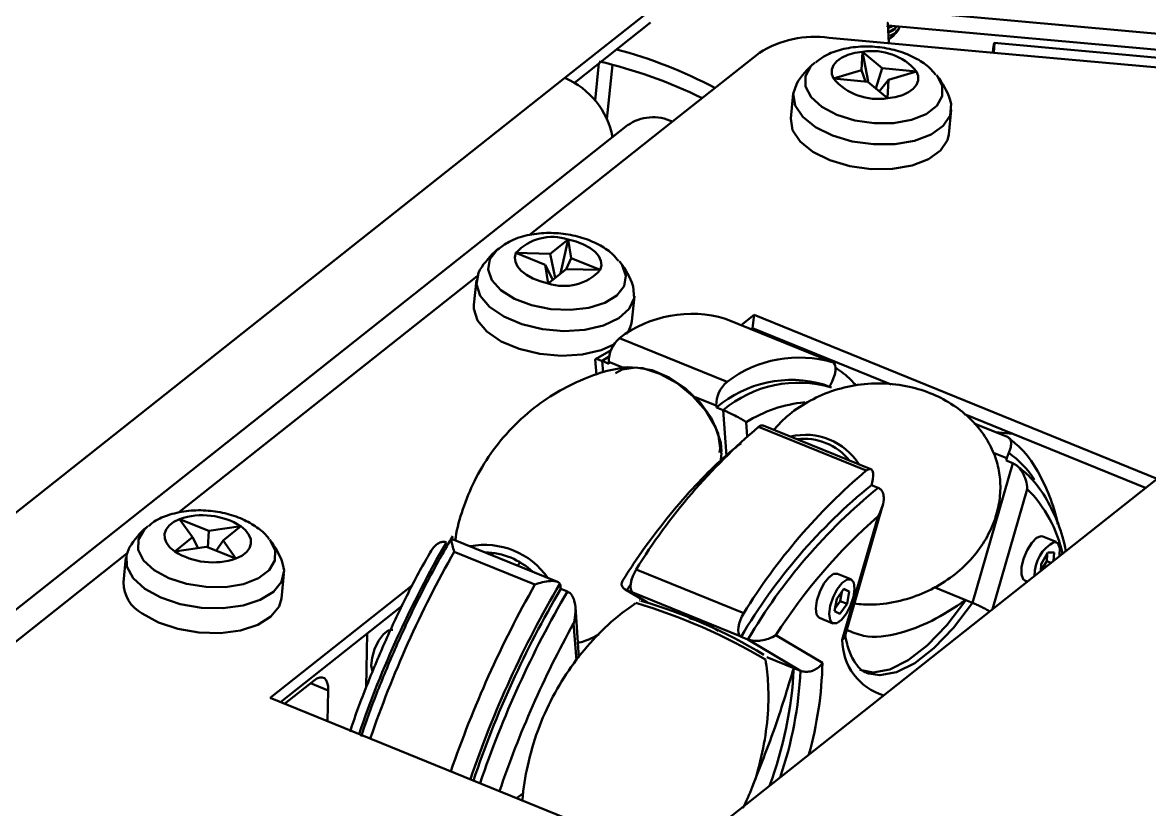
# Model space of a CAD drawing. Header units: millimetres. Extents: x 263 to 2983, y 441 to 2500.
# Drawn here: x 2222 to 2293, y 1793.8 to 1843.3 of the extents above; entities that cross this region are included whole.
import ezdxf

# ---------------------------------------------------------------- set-up
doc = ezdxf.new("R2010")
doc.units = ezdxf.units.MM
doc.header["$LTSCALE"] = 0.5
doc.layers.add('BOL', color=7, linetype='Continuous', lineweight=50)

msp = doc.modelspace()

# ---------------------------------------------------------------- linework, layer by layer
at = {"layer": 'BOL'}
for p, q in [((2267.737, 1844.96), (2388.465, 1834.033)), ((2261.622, 1844.176), (2256.145, 1839.841)), ((2261.535, 1843.335), (2256.743, 1839.541)), ((2276.49, 1843.149), (2276.467, 1843.032)), ((2276.473, 1843.15), (2388.361, 1833.023)), ((2276.527, 1843.004), (2276.748, 1843.084)), ((2272.785, 1842.363), (2283.166, 1841.424)), ((2274.826, 1840.334), (2274.893, 1841.486)), ((2274.893, 1841.486), (2275.242, 1839.618)), ((2274.893, 1841.486), (2276.133, 1840.447)), ((2372.797, 1833.929), (2283.18, 1842.04)), ((2262.916, 1837.088), (2268.393, 1841.423)), ((2271.897, 1840.816), (2271.839, 1840.768)), ((2283.166, 1841.424), (2372.783, 1833.313)), ((2258.286, 1840.763), (2258.045, 1838.417)), ((2258.784, 1837.249), (2259.136, 1840.671)), ((2273.06, 1839.797), (2274.826, 1840.334)), ((2274.826, 1840.334), (2275.065, 1839.617)), ((2276.133, 1840.447), (2275.721, 1839.181)), ((2276.133, 1840.447), (2278.29, 1840.253)), ((2278.29, 1840.253), (2276.524, 1839.717)), ((2256.145, 1839.841), (2208.863, 1802.415)), ((2275.217, 1839.603), (2273.06, 1839.797)), ((2276.457, 1838.564), (2275.217, 1839.603)), ((2276.524, 1839.717), (2275.943, 1838.995)), ((2276.524, 1839.717), (2276.457, 1838.564)), ((2270.528, 1838.853), (2270.368, 1837.293)), ((2280.315, 1836.27), (2280.476, 1837.83)), ((2260.088, 1836.857), (2212.806, 1799.431)), ((2253.893, 1829.945), (2262.916, 1837.088)), ((2255.214, 1828.765), (2256.351, 1829.666)), ((2256.351, 1829.666), (2255.875, 1827.53)), ((2256.351, 1829.666), (2256.542, 1828.498)), ((2254.899, 1828.075), (2253.065, 1828.82)), ((2253.065, 1828.82), (2255.214, 1828.765)), ((2255.214, 1828.765), (2255.525, 1827.252)), ((2255.09, 1826.907), (2254.899, 1828.075)), ((2254.899, 1828.075), (2255.378, 1827.136)), ((2256.542, 1828.498), (2256.225, 1827.808)), ((2256.542, 1828.498), (2258.376, 1827.753)), ((2259.627, 1828.233), (2259.573, 1828.301)), ((2231.791, 1812.45), (2250.619, 1827.354)), ((2256.227, 1827.809), (2255.09, 1826.907)), ((2258.376, 1827.753), (2256.227, 1827.809)), ((2250.573, 1827.114), (2250.413, 1825.554)), ((2260.361, 1824.531), (2260.521, 1826.092)), ((2273.029, 1821.925), (2266.258, 1824.678)), ((2267.236, 1824.28), (2268.054, 1824.928)), ((2267.968, 1824.086), (2268.054, 1824.928)), ((2268.054, 1824.928), (2293.448, 1814.603)), ((2267.882, 1824.018), (2267.968, 1824.086)), ((2267.968, 1824.086), (2276.701, 1820.535)), ((2259.586, 1823.462), (2266.358, 1820.708)), ((2269.933, 1823.287), (2269.923, 1823.188)), ((2259.053, 1822.697), (2258.081, 1822.132)), ((2258.058, 1822.118), (2258.128, 1821.151)), ((2258.934, 1822.302), (2258.494, 1822.02)), ((2258.494, 1822.02), (2258.917, 1821.848)), ((2258.494, 1822.02), (2258.547, 1821.273)), ((2258.917, 1821.848), (2258.909, 1821.96)), ((2259.83, 1821.585), (2258.909, 1821.96)), ((2272.881, 1820.366), (2272.457, 1820.538)), ((2272.865, 1820.517), (2272.795, 1820.401)), ((2265.681, 1819.207), (2264.345, 1819.75)), ((2265.689, 1819.094), (2265.681, 1819.207)), ((2266.112, 1818.922), (2265.689, 1819.094)), ((2266.318, 1816.055), (2266.112, 1818.922)), ((2267.563, 1818.163), (2267.627, 1817.27)), ((2281.308, 1818.662), (2292.716, 1814.024)), ((2284.062, 1817.214), (2281.915, 1818.087)), ((2275.117, 1815.116), (2268.345, 1817.869)), ((2275.41, 1815.202), (2268.638, 1817.955)), ((2283.287, 1817.529), (2284.327, 1817.435)), ((2283.974, 1815.9), (2283.128, 1816.244)), ((2281.811, 1806.791), (2284.354, 1815.58)), ((2283.974, 1815.9), (2283.931, 1815.752)), ((2284.354, 1815.58), (2283.931, 1815.752)), ((2293.448, 1814.603), (2262.978, 1790.485)), ((2275.449, 1814.211), (2275.492, 1814.359)), ((2275.872, 1814.039), (2275.449, 1814.211)), ((2285.264, 1813.953), (2283.076, 1806.393)), ((2273.768, 1804.673), (2276.146, 1812.89)), ((2232.693, 1810.933), (2231.884, 1812.066)), ((2231.884, 1812.066), (2233.732, 1811.332)), ((2273.612, 1804.46), (2275.865, 1812.245)), ((2229.875, 1811.611), (2229.819, 1811.564)), ((2233.732, 1811.332), (2233.654, 1810.281)), ((2233.732, 1811.332), (2235.732, 1811.62)), ((2235.732, 1811.62), (2234.617, 1810.71)), ((2287.087, 1810.624), (2286.24, 1810.968)), ((2231.579, 1810.023), (2232.693, 1810.933)), ((2233.579, 1810.311), (2231.579, 1810.023)), ((2232.693, 1810.933), (2233.043, 1810.234)), ((2235.427, 1809.577), (2233.579, 1810.311)), ((2234.617, 1810.71), (2234.183, 1810.071)), ((2234.617, 1810.71), (2235.427, 1809.577)), ((2255.671, 1808.116), (2249.001, 1810.828)), ((2215.635, 1799.662), (2228.554, 1809.889)), ((2228.508, 1809.649), (2228.348, 1808.089)), ((2254.258, 1807.945), (2249.179, 1810.01)), ((2251.589, 1809.775), (2251.578, 1809.928)), ((2286.564, 1809.951), (2286.136, 1809.228)), ((2286.484, 1809.414), (2286.51, 1809.859)), ((2286.949, 1809.958), (2286.564, 1809.951)), ((2286.918, 1809.435), (2286.949, 1809.958)), ((2253.357, 1809.36), (2253.164, 1809.135)), ((2260.635, 1808.891), (2267.406, 1806.138)), ((2286.136, 1809.228), (2286.111, 1808.795)), ((2286.124, 1808.806), (2286.484, 1809.414)), ((2286.484, 1809.414), (2286.754, 1809.304)), ((2238.296, 1807.066), (2238.456, 1808.627)), ((2274.151, 1808.276), (2273.304, 1808.62)), ((2285.11, 1808.189), (2285.265, 1808.126)), ((2237.584, 1800.809), (2246.558, 1807.913)), ((2255.876, 1807.786), (2255.884, 1807.674)), ((2256.307, 1807.502), (2255.884, 1807.674)), ((2259.946, 1807.636), (2261.301, 1806.829)), ((2260.294, 1807.971), (2260.05, 1807.585)), ((2260.05, 1807.585), (2260.473, 1807.412)), ((2260.05, 1807.585), (2261.339, 1806.817)), ((2267.189, 1804.693), (2260.417, 1807.446)), ((2260.417, 1807.446), (2260.473, 1807.412)), ((2273.719, 1807.671), (2273.261, 1807.042)), ((2273.487, 1806.903), (2273.587, 1807.489)), ((2273.706, 1807.653), (2274.044, 1807.515)), ((2274.044, 1807.515), (2273.719, 1807.671)), ((2273.911, 1806.731), (2274.044, 1807.515)), ((2281.388, 1806.963), (2279.394, 1807.774)), ((2260.841, 1806.933), (2260.827, 1806.931)), ((2273.261, 1807.042), (2273.128, 1806.257)), ((2273.161, 1806.455), (2273.487, 1806.903)), ((2273.453, 1806.102), (2273.911, 1806.731)), ((2273.487, 1806.903), (2273.911, 1806.731)), ((2281.811, 1806.791), (2281.388, 1806.963)), ((2238.229, 1800.547), (2245.889, 1806.61)), ((2257.032, 1803.36), (2256.806, 1806.509)), ((2273.128, 1806.257), (2273.453, 1806.102)), ((2256.866, 1803.156), (2256.697, 1805.507)), ((2263.966, 1805.826), (2263.96, 1805.812)), ((2272.161, 1805.847), (2272.174, 1805.841)), ((2272.174, 1805.841), (2273.021, 1805.497)), ((2243.696, 1804.874), (2243.631, 1801.473)), ((2265.793, 1805.012), (2265.8, 1805.027)), ((2267.189, 1804.693), (2267.245, 1804.659)), ((2267.668, 1804.487), (2267.245, 1804.659)), ((2269.429, 1804.752), (2272.363, 1803.006)), ((2270.98, 1802.516), (2267.668, 1804.487)), ((2270.557, 1802.688), (2268.865, 1803.376)), ((2270.98, 1802.516), (2270.557, 1802.688)), ((2240.35, 1801.909), (2238.494, 1800.439)), ((2275.142, 1802.392), (2275.273, 1802.344)), ((2240.125, 1801.73), (2241.242, 1801.276)), ((2241.204, 1799.337), (2241.242, 1801.276)), ((2262.978, 1790.485), (2237.584, 1800.809)), ((2253.549, 1794.814), (2253.104, 1794.499))]:
    msp.add_line(p, q, dxfattribs=at)
at = {"layer": 'BOL', "flags": 128}
for points in [[(2276.481, 1843.319), (2276.481, 1843.319), (2276.549, 1842.023)], [(2274.893, 1841.486), (2274.398, 1841.414), (2273.952, 1841.288), (2273.572, 1841.114), (2273.273, 1840.897), (2273.066, 1840.648), (2272.96, 1840.374), (2272.958, 1840.087), (2273.06, 1839.797)], [(2283.084, 1841.431), (2283.117, 1841.697), (2283.154, 1841.943), (2283.178, 1842.039), (2283.188, 1841.982), (2283.184, 1841.774), (2283.166, 1841.424)], [(2271.839, 1840.768), (2271.639, 1840.574), (2271.297, 1839.961), (2271.303, 1839.296), (2271.657, 1838.634), (2272.331, 1838.027), (2273.27, 1837.526), (2274.399, 1837.17), (2275.624, 1836.988), (2276.848, 1836.996)], [(2276.457, 1838.564), (2276.952, 1838.636), (2277.398, 1838.762), (2277.778, 1838.937), (2278.077, 1839.153), (2278.284, 1839.403), (2278.39, 1839.676), (2278.393, 1839.964), (2278.29, 1840.253)], [(2270.751, 1839.494), (2270.527, 1838.843), (2270.643, 1838.109), (2271.12, 1837.392), (2271.921, 1836.746), (2272.988, 1836.218), (2274.241, 1835.847), (2275.588, 1835.662), (2276.929, 1835.675)], [(2276.848, 1836.996), (2277.972, 1837.193), (2278.903, 1837.562), (2279.567, 1838.074), (2279.909, 1838.687), (2279.903, 1839.352), (2279.582, 1839.972)], [(2279.582, 1839.972), (2279.549, 1840.014), (2279.541, 1840.024)], [(2276.929, 1835.675), (2278.164, 1835.886), (2279.201, 1836.279), (2279.964, 1836.825), (2280.396, 1837.484), (2280.465, 1838.206), (2280.388, 1838.503)], [(2270.368, 1837.293), (2270.367, 1837.283), (2270.483, 1836.548), (2270.959, 1835.832), (2271.761, 1835.185), (2272.828, 1834.657), (2274.081, 1834.287), (2275.428, 1834.101), (2276.768, 1834.114)], [(2276.768, 1834.114), (2278.003, 1834.325), (2279.04, 1834.719), (2279.803, 1835.265), (2280.236, 1835.923), (2280.315, 1836.27)], [(2258.376, 1827.753), (2258.448, 1828.033), (2258.415, 1828.322), (2258.279, 1828.61), (2258.044, 1828.885), (2257.72, 1829.137), (2257.319, 1829.357), (2256.857, 1829.535), (2256.351, 1829.666)], [(2251.884, 1829.03), (2251.872, 1829.02), (2251.418, 1828.435)], [(2253.065, 1828.82), (2252.993, 1828.541), (2253.025, 1828.252), (2253.162, 1827.964), (2253.397, 1827.689), (2253.721, 1827.436), (2254.121, 1827.216), (2254.584, 1827.038), (2255.09, 1826.907)], [(2251.418, 1828.435), (2251.306, 1827.782), (2251.547, 1827.112), (2252.119, 1826.481), (2252.977, 1825.94), (2254.052, 1825.532), (2255.256, 1825.29), (2256.492, 1825.234), (2257.659, 1825.369), (2258.664, 1825.683), (2259.424, 1826.151), (2259.878, 1826.736), (2259.99, 1827.389), (2259.75, 1828.059), (2259.627, 1828.233)], [(2250.796, 1827.755), (2250.701, 1827.576), (2250.57, 1826.861), (2250.808, 1826.127), (2251.398, 1825.428), (2252.296, 1824.816), (2253.435, 1824.337), (2254.73, 1824.025), (2256.086, 1823.905), (2257.402, 1823.985), (2258.581, 1824.259), (2259.534, 1824.707), (2260.192, 1825.296), (2260.505, 1825.982), (2260.451, 1826.713), (2260.433, 1826.764)], [(2250.413, 1825.554), (2250.409, 1825.301), (2250.648, 1824.566), (2251.238, 1823.867), (2252.135, 1823.255), (2253.274, 1822.776), (2254.57, 1822.465), (2255.926, 1822.345), (2257.242, 1822.425), (2258.42, 1822.699), (2259.226, 1823.057)], [(2259.835, 1821.608), (2260.079, 1821.639), (2261.06, 1821.568), (2262.133, 1821.217), (2263.21, 1820.614), (2264.204, 1819.808), (2265.035, 1818.864), (2265.635, 1817.859), (2265.955, 1816.874), (2266.001, 1816.323)], [(2272.865, 1820.517), (2272.976, 1820.725), (2273.068, 1820.949), (2273.136, 1821.176), (2273.176, 1821.393), (2273.184, 1821.587), (2273.161, 1821.746), (2273.109, 1821.861), (2273.029, 1821.925)], [(2259.322, 1821.245), (2259.761, 1821.479), (2260.623, 1821.605), (2261.636, 1821.434), (2262.709, 1820.981), (2263.748, 1820.287), (2264.659, 1819.413), (2265.363, 1818.436), (2265.796, 1817.444), (2265.92, 1816.525), (2265.891, 1816.253)], [(2275.492, 1814.359), (2275.543, 1814.582), (2275.565, 1814.787), (2275.555, 1814.961), (2275.515, 1815.096), (2275.446, 1815.182), (2275.353, 1815.214), (2275.241, 1815.192), (2275.117, 1815.116)], [(2231.884, 1812.066), (2231.513, 1811.887), (2231.224, 1811.666), (2231.029, 1811.413), (2230.934, 1811.137), (2230.945, 1810.849), (2231.059, 1810.56), (2231.273, 1810.281), (2231.579, 1810.023)], [(2229.819, 1811.564), (2229.642, 1811.395), (2229.285, 1810.786), (2229.275, 1810.122), (2229.615, 1809.458), (2230.276, 1808.848)], [(2235.427, 1809.577), (2235.798, 1809.756), (2236.087, 1809.977), (2236.282, 1810.23), (2236.376, 1810.506), (2236.366, 1810.794), (2236.252, 1811.083), (2236.038, 1811.362), (2235.732, 1811.62)], [(2286.24, 1810.968), (2286.135, 1810.987), (2285.85, 1810.875), (2285.539, 1810.566), (2285.248, 1810.107), (2285.022, 1809.567), (2284.896, 1809.029), (2284.888, 1808.574), (2285, 1808.273), (2285.11, 1808.189)], [(2228.731, 1810.29), (2228.533, 1809.803), (2228.565, 1809.073), (2228.961, 1808.347), (2229.693, 1807.681)], [(2230.276, 1808.848), (2231.205, 1808.341), (2232.326, 1807.978), (2233.55, 1807.789), (2234.776, 1807.788), (2235.906, 1807.977), (2236.847, 1808.339), (2237.524, 1808.845), (2237.882, 1809.455), (2237.891, 1810.118), (2237.563, 1810.768)], [(2287.293, 1809.731), (2287.301, 1809.785), (2287.309, 1810.239), (2287.196, 1810.54), (2286.982, 1810.643)], [(2229.693, 1807.681), (2230.706, 1807.122), (2231.924, 1806.712), (2233.258, 1806.483), (2234.609, 1806.45), (2235.877, 1806.617), (2236.966, 1806.971), (2237.798, 1807.485), (2238.309, 1808.122), (2238.462, 1808.835), (2238.368, 1809.299)], [(2260.417, 1807.446), (2260.344, 1807.523), (2260.299, 1807.65), (2260.284, 1807.819), (2260.3, 1808.019), (2260.347, 1808.24), (2260.422, 1808.467), (2260.519, 1808.689), (2260.635, 1808.891)], [(2273.304, 1808.62), (2273.063, 1808.609), (2272.759, 1808.395), (2272.452, 1808.003), (2272.189, 1807.494), (2272.009, 1806.944), (2271.941, 1806.438), (2271.994, 1806.053), (2272.161, 1805.847)], [(2273.007, 1805.503), (2273.262, 1805.507), (2273.566, 1805.722), (2273.873, 1806.113), (2274.136, 1806.623), (2274.316, 1807.172), (2274.384, 1807.678), (2274.331, 1808.064), (2274.164, 1808.27), (2273.91, 1808.265), (2273.606, 1808.051), (2273.299, 1807.659), (2273.035, 1807.15), (2272.856, 1806.6), (2272.787, 1806.094), (2272.841, 1805.709), (2273.007, 1805.503)], [(2229.532, 1806.12), (2230.545, 1805.561), (2231.764, 1805.152), (2233.098, 1804.923), (2234.449, 1804.89), (2235.716, 1805.057), (2236.806, 1805.411), (2237.637, 1805.925), (2238.148, 1806.562), (2238.296, 1807.066)], [(2274.718, 1802.564), (2275.551, 1802.405), (2276.605, 1802.596), (2277.755, 1803.173), (2278.961, 1804.115), (2280.186, 1805.393), (2281.388, 1806.963)], [(2275.273, 1802.344), (2275.974, 1802.233), (2277.028, 1802.424), (2278.178, 1803.001), (2279.385, 1803.943), (2280.609, 1805.22), (2281.811, 1806.791)], [(2267.406, 1806.138), (2267.291, 1805.936), (2267.194, 1805.714), (2267.119, 1805.487), (2267.072, 1805.266), (2267.056, 1805.065), (2267.071, 1804.897), (2267.116, 1804.77), (2267.189, 1804.693)], [(2243.95, 1802.838), (2244, 1803.33), (2244.163, 1803.878), (2244.415, 1804.399), (2244.719, 1804.814), (2245.026, 1805.06), (2245.292, 1805.098), (2245.313, 1805.091)], [(2244.033, 1802.457), (2244.022, 1802.478), (2243.95, 1802.838)], [(2240.35, 1801.909), (2240.535, 1802.03), (2240.708, 1802.094), (2240.865, 1802.097), (2240.999, 1802.04), (2241.107, 1801.925), (2241.184, 1801.756), (2241.23, 1801.537), (2241.242, 1801.276)]]:
    msp.add_lwpolyline(points, dxfattribs=at)
at = {"layer": 'BOL'}
for centre, radius, start, end in [((2271.854, 1835.985), 6.446, 81.70047, 122.47216), ((2276.041, 1843.248), 1.096, 294.43535, 338.2766), ((2252.038, 1813.771), 28.823, 61.94392, 75.21288), ((2275.494, 1837.847), 3.688, 40.70817, 99.37865), ((2251.355, 1811.227), 30.458, 63.83939, 76.8217), ((2275.332, 1836.685), 5.373, 130.54445, 148.48304), ((2254.142, 1835.161), 5.091, 10.74018, 66.83209), ((2275.856, 1842.203), 3.688, 220.7081, 279.37812), ((2275.332, 1836.685), 5.373, 19.77755, 37.71613), ((2261.699, 1834.553), 2.812, 64.35817, 124.97287), ((2255.35, 1826.746), 3.087, 71.09246, 137.7803), ((2255.377, 1824.946), 5.373, 130.54445, 148.48304), ((2255.377, 1824.946), 5.373, 19.77755, 37.71613), ((2256.09, 1829.828), 3.087, 251.09364, 317.7779), ((2264.119, 1817.501), 7.489, 73.40995, 127.25831), ((2258.767, 1824.724), 1.605, 321.20315, 353.11294), ((2260.828, 1821.999), 1.919, 130.32468, 181.15087), ((2270.891, 1814.748), 7.489, 73.40995, 127.25831), ((2267.599, 1819.245), 1.919, 130.32286, 181.1527), ((2270.424, 1813.483), 7.343, 73.92666, 130.15821), ((2270.837, 1813.333), 7.319, 73.42841, 130.21202), ((2272.025, 1811.096), 8.357, 95.34054, 122.27416), ((2292.802, 1789.063), 37.788, 130.33162, 148.34981), ((2268.563, 1817.671), 0.294, 75.25015, 137.715), ((2271.297, 1813.397), 3.974, 32.01222, 103.73744), ((2271.197, 1813.43), 3.69, 38.9148, 96.83474), ((2286.311, 1815.22), 2.434, 155.42973, 163.77587), ((2280.694, 1811.388), 5.921, 32.08962, 54.9102), ((2299.573, 1786.31), 37.787, 130.33151, 148.34992), ((2297.984, 1786.556), 35.674, 129.17668, 149.50506), ((2298.408, 1786.384), 35.674, 129.17663, 149.50511), ((2279.409, 1808.126), 8.261, 12.26164, 44.86465), ((2233.338, 1807.791), 4.516, 57.98625, 108.78658), ((2298.645, 1786.169), 34.625, 131.13999, 147.54174), ((2233.312, 1807.481), 5.373, 130.54445, 148.48304), ((2233.312, 1807.481), 5.373, 19.77755, 37.71613), ((2305.694, 1777.327), 66.005, 149.72932, 161.2615), ((2251.103, 1805.623), 4.817, 34.65387, 101.09572), ((2288.084, 1808.556), 2.36, 117.8449, 181.6109), ((2233.973, 1813.852), 4.515, 237.98575, 288.78683), ((2310.01, 1775.575), 69.901, 150.48646, 161.07447), ((2251.051, 1805.497), 4.468, 46.66249, 89.08685), ((2230.592, 1808.098), 2.244, 180.24211, 241.81535), ((2315.089, 1773.51), 69.901, 150.48646, 161.07447), ((2313.762, 1774.047), 67.15, 149.6327, 161.20394), ((2312.528, 1774.566), 65.611, 149.69445, 161.29618), ((2312.949, 1774.395), 65.608, 149.69433, 161.29649), ((2255.336, 1807.764), 0.54, 2.34282, 25.23455), ((2250.159, 1771.632), 36.672, 59.49014, 73.442), ((2252.043, 1776.106), 32.064, 58.74912, 73.89806), ((2312.78, 1774.448), 64.109, 151.02155, 161.36321), ((2263.58, 1803.744), 2.118, 63.31083, 79.47261), ((2262.795, 1800.395), 5.521, 57.02193, 71.67188), ((2277.269, 1804.471), 3.658, 180.17236, 253.33188), ((2246.174, 1803.854), 24.411, 339.41789, 357.26109), ((2247.023, 1803.628), 23.984, 340.94859, 357.34159), ((2249.154, 1803.496), 23.214, 344.35798, 358.79027)]:
    msp.add_arc(centre, radius, start, end, dxfattribs=at)
for points, knots in [([(2276.517, 1842.717), (2276.587, 1842.74), (2276.849, 1842.823), (2276.973, 1842.981), (2277.065, 1843.097)], [0, 0, 0, 0, 0.2692131, 1, 1, 1, 1]), ([(2276.52, 1843.038), (2276.611, 1843.058), (2276.705, 1843.079), (2276.755, 1843.124), (2276.756, 1843.125)], [0, 0, 0, 0, 0.974755, 1, 1, 1, 1]), ([(2276.529, 1842.757), (2276.596, 1842.778), (2276.835, 1842.854), (2276.949, 1842.997), (2277.03, 1843.1)], [0, 0, 0, 0, 0.284067, 1, 1, 1, 1]), ([(2276.624, 1842.508), (2276.647, 1842.516), (2276.928, 1842.614), (2277.159, 1842.829), (2277.201, 1843.044), (2277.209, 1843.084)], [0, 0, 0, 0, 0.066551, 0.825826, 1, 1, 1, 1]), ([(2276.631, 1842.475), (2276.65, 1842.481), (2276.927, 1842.579), (2277.162, 1842.803), (2277.204, 1843.031), (2277.214, 1843.083)], [0, 0, 0, 0, 0.054083, 0.782304, 1, 1, 1, 1]), ([(2279.507, 1840.036), (2279.358, 1840.209), (2278.997, 1840.63), (2278.202, 1841.132), (2277.168, 1841.559), (2275.98, 1841.804), (2274.741, 1841.848), (2273.569, 1841.666), (2272.608, 1841.334), (2272.132, 1840.967), (2271.939, 1840.819)], [0, 0, 0, 0, 0.087149, 0.211393, 0.34763, 0.486963, 0.626945, 0.770725, 0.907196, 1, 1, 1, 1]), ([(2259.527, 1828.317), (2259.417, 1828.453), (2259.106, 1828.838), (2258.378, 1829.321), (2257.372, 1829.77), (2256.199, 1830.042), (2254.962, 1830.116), (2253.739, 1829.962), (2252.688, 1829.621), (2252.142, 1829.209), (2251.912, 1829.035)], [0, 0, 0, 0, 0.06608, 0.187669, 0.321648, 0.46003, 0.598826, 0.740912, 0.890795, 1, 1, 1, 1]), ([(2258.08, 1822.133), (2258.078, 1822.14), (2258.071, 1822.159), (2258.157, 1822.141), (2258.302, 1822.095), (2258.43, 1822.045), (2258.494, 1822.02)], [0, 0, 0, 0, 0.177625, 0.539314, 0.768759, 1, 1, 1, 1]), ([(2259.864, 1821.59), (2259.722, 1821.572), (2259.014, 1821.483), (2257.71, 1821.062), (2256.018, 1820.309), (2254.344, 1819.23), (2252.792, 1817.861), (2251.456, 1816.24), (2250.414, 1814.504), (2249.702, 1812.721), (2249.328, 1811.447), (2249.263, 1810.79), (2249.256, 1810.724)], [0, 0, 0, 0, 0.028013, 0.139721, 0.255225, 0.373043, 0.504862, 0.63276, 0.755984, 0.87426, 0.987254, 1, 1, 1, 1]), ([(2274.446, 1820.485), (2274.349, 1820.601), (2273.985, 1821.037), (2273.52, 1821.361), (2273.18, 1821.6)], [0, 0, 0, 0, 0.266464, 1, 1, 1, 1]), ([(2274.367, 1806.743), (2274.759, 1806.709), (2275.724, 1806.626), (2277.247, 1806.874), (2278.84, 1807.405), (2280.255, 1808.2), (2281.445, 1809.189), (2282.384, 1810.316), (2283.055, 1811.52), (2283.459, 1812.745), (2283.605, 1813.95), (2283.509, 1815.121), (2283.176, 1816.25), (2282.587, 1817.353), (2281.73, 1818.382), (2280.615, 1819.279), (2279.306, 1819.979), (2277.781, 1820.464), (2276.105, 1820.665), (2274.37, 1820.534), (2272.726, 1820.094), (2271.252, 1819.375), (2270.094, 1818.568), (2269.529, 1817.929), (2269.311, 1817.682)], [0, 0, 0, 0, 0.037549, 0.092486, 0.145978, 0.197574, 0.246927, 0.293684, 0.337428, 0.377638, 0.413802, 0.446496, 0.479089, 0.515568, 0.559084, 0.603967, 0.651446, 0.700666, 0.756656, 0.812006, 0.866034, 0.918329, 0.968491, 1, 1, 1, 1]), ([(2266.112, 1818.922), (2266.183, 1818.893), (2266.325, 1818.834), (2266.584, 1818.715), (2266.916, 1818.552), (2267.281, 1818.352), (2267.479, 1818.225), (2267.562, 1818.163), (2267.563, 1818.163)], [0, 0, 0, 0, 0.10763, 0.214421, 0.382764, 0.663952, 0.997024, 1, 1, 1, 1]), ([(2267.237, 1816.832), (2267.079, 1816.709), (2266.386, 1816.17), (2265.153, 1815.029), (2263.551, 1813.324), (2261.978, 1811.384), (2260.73, 1809.672), (2260.026, 1808.574), (2259.814, 1808.245)], [0, 0, 0, 0, 0.062808, 0.275406, 0.48742, 0.698769, 0.909545, 1, 1, 1, 1]), ([(2284.057, 1817.201), (2284.092, 1817.187), (2284.183, 1817.151), (2284.248, 1816.975), (2284.248, 1816.727), (2284.198, 1816.477), (2284.131, 1816.314), (2284.098, 1816.232)], [0, 0, 0, 0, 0.1855236, 0.4801273, 0.6947544, 0.8470121, 1, 1, 1, 1]), ([(2287.175, 1811.755), (2287.162, 1811.826), (2287.025, 1812.556), (2286.593, 1813.744), (2285.858, 1815.265), (2285.025, 1816.413), (2284.376, 1816.942), (2284.107, 1817.161)], [0, 0, 0, 0, 0.028141, 0.292054, 0.555689, 0.816262, 1, 1, 1, 1]), ([(2265.95, 1815.717), (2265.973, 1815.868), (2266.006, 1816.085), (2265.994, 1816.295), (2265.991, 1816.359)], [0, 0, 0, 0, 0.693381, 1, 1, 1, 1]), ([(2285.264, 1813.953), (2285.264, 1813.955), (2285.257, 1814.136), (2285.199, 1814.487), (2285.002, 1814.956), (2284.768, 1815.277), (2284.558, 1815.476), (2284.422, 1815.545), (2284.354, 1815.58)], [0, 0, 0, 0, 0.00298, 0.336061, 0.61723, 0.785587, 0.89238, 1, 1, 1, 1]), ([(2287.688, 1810.044), (2287.66, 1810.193), (2287.51, 1810.985), (2287.057, 1812.206), (2286.315, 1813.663), (2285.447, 1814.772), (2284.772, 1815.292), (2284.477, 1815.519)], [0, 0, 0, 0, 0.058156, 0.309504, 0.56035, 0.807597, 1, 1, 1, 1]), ([(2275.865, 1812.245), (2275.866, 1812.247), (2275.985, 1812.452), (2276.16, 1812.845), (2276.249, 1813.365), (2276.185, 1813.718), (2276.059, 1813.932), (2275.935, 1814.003), (2275.872, 1814.039)], [0, 0, 0, 0, 0.002969, 0.336045, 0.617225, 0.785565, 0.892367, 1, 1, 1, 1]), ([(2237.528, 1810.784), (2237.498, 1810.831), (2237.303, 1811.135), (2236.74, 1811.578), (2235.843, 1812.102), (2234.736, 1812.463), (2233.521, 1812.64), (2232.28, 1812.608), (2231.151, 1812.339), (2230.346, 1812.002), (2230.005, 1811.688), (2229.921, 1811.61)], [0, 0, 0, 0, 0.021119, 0.13668, 0.264487, 0.402017, 0.54017, 0.679946, 0.824862, 0.956348, 1, 1, 1, 1]), ([(2249.086, 1810.993), (2248.832, 1810.556), (2248.094, 1809.291), (2246.935, 1807.092), (2245.647, 1804.386), (2244.483, 1801.605), (2243.706, 1799.591), (2243.36, 1798.514), (2243.318, 1798.382)], [0, 0, 0, 0, 0.112755, 0.327125, 0.541425, 0.755642, 0.969849, 1, 1, 1, 1]), ([(2247.652, 1809.954), (2247.757, 1810.116), (2247.926, 1810.377), (2248.233, 1810.584), (2248.479, 1810.653), (2248.618, 1810.617), (2248.689, 1810.599)], [0, 0, 0, 0, 0.421066, 0.675711, 0.837238, 1, 1, 1, 1]), ([(2249.179, 1810.01), (2249.179, 1810.012), (2249.137, 1810.149), (2249.061, 1810.414), (2248.995, 1810.689), (2248.976, 1810.826), (2248.993, 1810.823), (2248.999, 1810.822)], [0, 0, 0, 0, 0.004058, 0.31249, 0.638773, 0.87646, 1, 1, 1, 1]), ([(2247.655, 1809.952), (2247.557, 1809.781), (2246.99, 1808.799), (2246.011, 1806.913), (2244.765, 1804.273), (2243.646, 1801.558), (2242.936, 1799.677), (2242.628, 1798.713), (2242.614, 1798.668)], [0, 0, 0, 0, 0.049404, 0.284266, 0.519046, 0.753741, 0.98843, 1, 1, 1, 1]), ([(2255.824, 1807.994), (2255.794, 1808.031), (2255.734, 1808.104), (2255.519, 1808.165), (2255.183, 1808.177), (2254.737, 1808.105), (2254.413, 1808.003), (2254.26, 1807.946), (2254.258, 1807.945)], [0, 0, 0, 0, 0.139508, 0.278354, 0.474048, 0.742699, 0.99664, 1, 1, 1, 1]), ([(2260.05, 1807.585), (2259.988, 1807.616), (2259.863, 1807.677), (2259.744, 1807.817), (2259.687, 1808.019), (2259.762, 1808.161), (2259.809, 1808.249)], [0, 0, 0, 0, 0.164458, 0.327665, 0.584928, 1, 1, 1, 1]), ([(2256.307, 1807.502), (2256.372, 1807.465), (2256.501, 1807.391), (2256.662, 1807.157), (2256.798, 1806.767), (2256.833, 1806.183), (2256.759, 1805.74), (2256.698, 1805.509), (2256.697, 1805.507)], [0, 0, 0, 0, 0.1076265, 0.2144197, 0.3827617, 0.6639451, 0.9970269, 1, 1, 1, 1]), ([(2260.599, 1806.762), (2260.22, 1806.496), (2259.25, 1805.815), (2257.88, 1804.47), (2256.5, 1802.782), (2255.325, 1800.867), (2254.393, 1798.784), (2253.788, 1796.591), (2253.5, 1795.104), (2253.485, 1794.359), (2253.484, 1794.345)], [0, 0, 0, 0, 0.093916, 0.240419, 0.387772, 0.535644, 0.695065, 0.848775, 0.99708, 1, 1, 1, 1]), ([(2273.888, 1805.086), (2274.234, 1804.942), (2275.23, 1804.526), (2277.062, 1804.769), (2279.238, 1805.558), (2280.665, 1806.491), (2281.388, 1806.963)], [0, 0, 0, 0, 0.170315, 0.489574, 0.741599, 1, 1, 1, 1]), ([(2282.892, 1806.248), (2282.887, 1806.252), (2282.831, 1806.29), (2282.658, 1806.388), (2282.39, 1806.529), (2282.092, 1806.672), (2281.905, 1806.751), (2281.811, 1806.791)], [0, 0, 0, 0, 0.028523, 0.287019, 0.529374, 0.76456, 1, 1, 1, 1]), ([(2256.968, 1804.261), (2257.098, 1804.296), (2257.546, 1804.415), (2257.971, 1804.634), (2258.273, 1804.79)], [0, 0, 0, 0, 0.290513, 1, 1, 1, 1]), ([(2269.429, 1804.752), (2269.427, 1804.751), (2269.3, 1804.669), (2269.021, 1804.532), (2268.561, 1804.414), (2268.173, 1804.39), (2267.886, 1804.416), (2267.741, 1804.463), (2267.668, 1804.487)], [0, 0, 0, 0, 0.002984, 0.336056, 0.617241, 0.785579, 0.892385, 1, 1, 1, 1]), ([(2273.612, 1804.46), (2273.613, 1804.461), (2273.666, 1804.503), (2273.739, 1804.571), (2273.751, 1804.651), (2273.755, 1804.677)], [0, 0, 0, 0, 0.017018, 0.671518, 1, 1, 1, 1]), ([(2275.232, 1802.383), (2275.173, 1802.396), (2274.944, 1802.447), (2274.634, 1802.714), (2274.225, 1803.293), (2273.934, 1804.015), (2273.823, 1804.615), (2273.784, 1804.83)], [0, 0, 0, 0, 0.094425, 0.361553, 0.601595, 0.857768, 1, 1, 1, 1]), ([(2267.36, 1793.867), (2267.565, 1794.302), (2268.094, 1795.424), (2268.611, 1797.336), (2268.939, 1799.507), (2269.001, 1801.477), (2268.847, 1802.7), (2268.782, 1803.221)], [0, 0, 0, 0, 0.150266, 0.386946, 0.615304, 0.836027, 1, 1, 1, 1]), ([(2267.996, 1795.361), (2268.445, 1796.488), (2269.414, 1798.918), (2270.158, 1801.372), (2270.557, 1802.688)], [0, 0, 0, 0, 0.463772, 1, 1, 1, 1]), ([(2272.363, 1803.006), (2272.361, 1803.004), (2272.31, 1802.924), (2272.175, 1802.763), (2271.909, 1802.575), (2271.592, 1802.461), (2271.267, 1802.431), (2271.076, 1802.488), (2270.98, 1802.516)], [0, 0, 0, 0, 0.0047888, 0.1892329, 0.4049706, 0.6072202, 0.803519, 1, 1, 1, 1])]:
    msp.add_open_spline(points, degree=3, knots=knots, dxfattribs=at)

doc.saveas('drawing.dxf')
